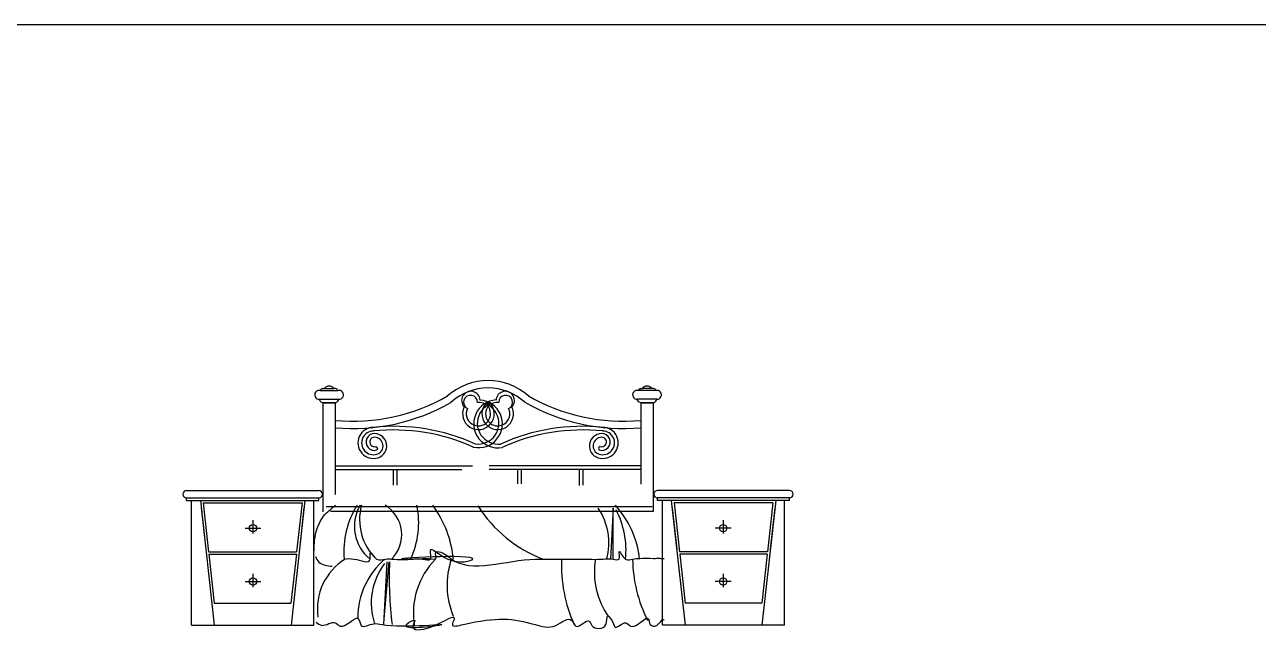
# Model space of a CAD drawing. Header units: millimetres. Extents: x 6388 to 59789, y -18725 to 8137.
# Drawn here: x 23630 to 28674, y -4996 to -2515 of the extents above; entities that cross this region are included whole.
import ezdxf

# ---------------------------------------------------------------- set-up
doc = ezdxf.new("R2010")
doc.units = ezdxf.units.MM
doc.layers.add('www.cad-blocks.net', color=7, linetype='Continuous')

# ---------------------------------------------------------------- blocks, each defined once
blk = doc.blocks.new('A$C124B07FE')
for p, q in [((561, 978.3), (633.7, 978.2)), ((571.2, 986), (577.7, 986)), ((577.7, 986), (617.5, 986)), ((623.9, 986), (617.5, 986)), ((1934.2, 978.3), (1861.5, 978.2)), ((1871.2, 986), (1877.7, 986)), ((1917.5, 986), (1877.7, 986)), ((1923.9, 986), (1917.5, 986)), ((558, 941.6), (557.6, 943.1)), ((557.8, 942.3), (638.4, 942.3)), ((559.2, 938.5), (558, 941.6)), ((561.5, 934.6), (559.2, 938.5)), ((563.1, 933), (561.5, 934.6)), ((565.4, 931.1), (563.1, 933)), ((572.6, 927.4), (565.4, 931.1)), ((572.6, 927.4), (572.6, 481.6)), ((572.6, 927.4), (572.6, 481.6)), ((622.6, 927.4), (572.6, 927.4)), ((572.6, 927.4), (622.6, 927.4)), ((622.6, 927.4), (629.8, 931.1)), ((622.6, 927.4), (622.6, 552.4)), ((622.6, 927.4), (622.6, 552.4)), ((629.8, 931.1), (632.1, 933)), ((632.1, 933), (633.7, 934.6)), ((633.7, 934.6), (636, 938.5)), ((636, 938.5), (637.2, 941.6)), ((637.2, 941.6), (637.6, 943.1)), ((1243, 926.4), (1240.1, 926.8)), ((1246, 926.4), (1243, 926.4)), ((1244.5, 916.7), (1245, 919.2)), ((1245, 919.2), (1246.7, 923.5)), ((1248.5, 923.5), (1246, 926.4)), ((1246.7, 923.5), (1249.2, 926.4)), ((1250.2, 919.2), (1248.5, 923.5)), ((1249.2, 926.4), (1252.2, 927.6)), ((1249.6, 915.6), (1250.2, 919.2)), ((1252.2, 927.6), (1255.5, 926.9)), ((1937.4, 942.3), (1856.8, 942.3)), ((1858, 941.6), (1857.6, 943.1)), ((1859.2, 938.5), (1858, 941.6)), ((1861.5, 934.6), (1859.2, 938.5)), ((1863.1, 933), (1861.5, 934.6)), ((1865.4, 931.1), (1863.1, 933)), ((1872.6, 927.4), (1865.4, 931.1)), ((1872.6, 927.4), (1872.6, 595.7)), ((1872.6, 927.4), (1872.6, 595.7)), ((1922.6, 927.4), (1872.6, 927.4)), ((1872.6, 927.4), (1922.6, 927.4)), ((1922.6, 927.4), (1929.8, 931.1)), ((1922.6, 927.4), (1922.6, 484.7)), ((1922.6, 927.4), (1922.6, 484.7)), ((1929.8, 931.1), (1932.1, 933)), ((1932.1, 933), (1933.7, 934.6)), ((1933.7, 934.6), (1936, 938.5)), ((1936, 938.5), (1937.2, 941.6)), ((1937.2, 941.6), (1937.6, 943.1)), ((788.6, 749.4), (794.3, 745)), ((794.3, 736.1), (793.5, 736.4)), ((794.3, 745), (795.6, 742)), ((795.6, 742), (794.3, 738.7)), ((794.3, 738.7), (794.3, 736.1)), ((1700.9, 745), (1699.6, 742)), ((1699.6, 742), (1700.9, 738.7)), ((1706.6, 749.4), (1700.9, 745)), ((1700.9, 738.7), (1700.9, 736.1)), ((1700.9, 736.1), (1702.2, 735.1)), ((622.6, 669.7), (1183.8, 669.7)), ((1872.6, 669.7), (1252.4, 669.7)), ((622.6, 654.7), (1139.9, 654.7)), ((860.1, 654.7), (860.1, 591.8)), ((875.1, 654.7), (875.1, 591.3)), ((1872.6, 654.7), (1251.8, 654.7)), ((1367.6, 654.7), (1367.6, 596.5)), ((1382.6, 654.7), (1382.6, 596)), ((1620.1, 654.7), (1620.1, 589.8)), ((1635.1, 654.7), (1635.1, 590.7)), ((15, 569), (555, 569)), ((2480.2, 569), (1940.2, 569)), ((15, 539), (555, 539)), ((15, 529), (15, 539)), ((15, 529), (555, 529)), ((35, 19), (35, 529)), ((71.7, 529), (128.1, 19)), ((82.8, 519), (105, 319)), ((82.8, 519), (487.2, 519)), ((498.3, 529), (441.9, 19)), ((487.2, 519), (465, 319)), ((535, 19), (535, 529)), ((555, 529), (555, 539)), ((2480.2, 539), (1940.2, 539)), ((1940.2, 529), (1940.2, 539)), ((2480.2, 529), (1940.2, 529)), ((1960.2, 19), (1960.2, 529)), ((1996.9, 529), (2053.3, 19)), ((2008, 519), (2030.2, 319)), ((2412.3, 519), (2008, 519)), ((2423.5, 529), (2367.1, 19)), ((2412.3, 519), (2390.2, 319)), ((2460.2, 19), (2460.2, 529)), ((2480.2, 529), (2480.2, 539)), ((75, 499), (93.8, 329)), ((495, 499), (476.2, 329)), ((585.1, 504.1), (1918.7, 504.1)), ((603.5, 484.7), (1923.5, 484.7)), ((1759.4, 496.8), (1747.7, 288.9)), ((1759.3, 288.9), (1759.4, 496.8)), ((2000.2, 499), (2019, 329)), ((2420.2, 499), (2401.4, 329)), ((254, 415.4), (318.7, 415.4)), ((286.4, 447.7), (286.4, 392.8)), ((2241.1, 415.4), (2176.4, 415.4)), ((2208.8, 447.7), (2208.8, 392.8)), ((105, 319), (465, 319)), ((106.1, 309), (463.9, 309)), ((106.1, 309), (128.2, 109)), ((463.9, 309), (441.8, 109)), ((2390.2, 319), (2030.2, 319)), ((2389.1, 309), (2031.3, 309)), ((2031.3, 309), (2053.4, 109)), ((2389.1, 309), (2367, 109)), ((841.3, 277), (820.8, 45.1)), ((820.8, 21.3), (834.5, 277)), ((286.4, 229.2), (286.4, 174.2)), ((2208.8, 229.2), (2208.8, 174.2)), ((254, 196.9), (318.7, 196.9)), ((2241.1, 196.9), (2176.4, 196.9)), ((128.2, 109), (441.8, 109)), ((2367, 109), (2053.4, 109)), ((35, 19), (535, 19)), ((2460.2, 19), (1960.2, 19))]:
    blk.add_line(p, q)
for centre in [(286.4, 415.4), (2208.8, 415.4), (286.4, 196.9), (2208.8, 196.9)]:
    blk.add_circle(centre, 15)
for centre, radius, start, end in [((1249.6, 765.9), 253.4, 90.4446, 131.3698), ((1245.6, 765.9), 253.4, 48.6302, 89.5554), ((556.8, 960.6), 18.2, 74.9558, 273.2372), ((571.8, 974.7), 11.3, 92.6108, 161.2631), ((597.6, 971.2), 24.8, 90, 143.3396), ((597.6, 971.2), 24.8, 36.6604, 90), ((623.4, 974.7), 11.3, 18.7369, 87.3892), ((638.4, 960.6), 18.2, 266.7628, 105.0442), ((1249.6, 762.1), 227.2, 90.5032, 132.5945), ((1177.3, 937.3), 37.7, 3.1819, 223.632), ((1175.6, 930.5), 28.4, 357.4699, 244.9259), ((1245.3, 762.5), 226.8, 47.6298, 89.4207), ((1317.9, 937.3), 37.7, 316.368, 176.8181), ((1319.6, 930.5), 28.4, 295.0741, 182.5301), ((1856.8, 960.6), 18.2, 74.9558, 273.2372), ((1871.8, 974.7), 11.3, 92.6108, 161.2631), ((1897.6, 971.2), 24.8, 90, 143.3396), ((1897.6, 971.2), 24.8, 36.6604, 90), ((1923.4, 974.7), 11.3, 18.7369, 87.3892), ((1938.4, 960.6), 18.2, 266.7628, 105.0442), ((695.3, 1627.8), 775.1, 264.6196, 299.9361), ((695.3, 1627.5), 804.8, 264.8151, 299.8395), ((1208.1, 883.1), 64.6, 154.1553, 42.6883), ((1208.1, 883.1), 49.6, 154.1553, 42.6883), ((1208.6, 842), 97.6, 257.8432, 86.2342), ((1287, 841.8), 97.9, 93.9908, 280.7189), ((1206.6, 844.1), 85.1, 262.4163, 91.7666), ((1288.9, 843.9), 85.3, 88.3986, 276.8477), ((1287.1, 883.1), 64.6, 137.3117, 25.8447), ((1287.1, 883.1), 49.6, 137.3117, 25.8447), ((1799.8, 1627.3), 804.6, 240.0526, 275.19), ((1799.8, 1627.3), 774.6, 240.0526, 275.3916), ((778.9, 764.1), 63.5, 89.6439, 287.1998), ((778.9, 764.1), 48.5, 89.6439, 287.1998), ((860.7, 20.3), 811.6, 65.5832, 95.8914), ((860.7, 20.3), 796.6, 65.5832, 95.8914), ((1634.5, 20.3), 811.6, 84.1086, 114.4168), ((1634.5, 20.3), 796.6, 84.1086, 114.4168), ((1716.3, 764.1), 63.5, 252.8002, 90.3561), ((1716.3, 764.1), 48.5, 252.8002, 90.3561), ((782.9, 767.8), 34.3, 89.6439, 287.1998), ((782.9, 767.8), 19.3, 89.6439, 287.1998), ((782.8, 751.6), 35.5, 287.1998, 89.6439), ((782.8, 751.6), 50.5, 287.1998, 89.6439), ((1712.4, 751.6), 50.5, 90.3561, 252.8002), ((1712.4, 751.6), 35.5, 90.3561, 252.8002), ((1712.3, 767.8), 34.3, 252.8002, 90.3561), ((1712.3, 767.8), 19.3, 252.8002, 90.3561), ((15, 554), 15, 90, 270), ((555, 554), 15, 270, 90), ((1940.2, 554), 15, 90, 270), ((2480.2, 554), 15, 270, 90), ((997.9, 324), 340, 147.0763, 185.916), ((871.8, 422.6), 170.9, 149.7197, 231.4403), ((943.6, 450), 221.5, 164.6275, 226.6757), ((754.1, 388.5), 140.6, 314.9345, 58.8027), ((609.1, 438.6), 354.9, 335.0581, 11.4037), ((667, 246.6), 440.8, 5.5158, 36.4976), ((1665.5, 797.5), 544, 212.2725, 249.2134), ((1489.8, 251.7), 378.9, 5.6394, 42.7167), ((1491, 355.2), 250.7, 344.6738, 34.4019), ((1446.9, 323.2), 364.7, 354.607, 27.2162), ((789, 85.3), 239.3, 121.6983, 188.0108), ((1033, 48.1), 317.9, 130.7561, 179.9185), ((1037.4, 108.5), 267.5, 142.8083, 198.2554), ((2436.6, 212.6), 1593.2, 177.6847, 186.8994), ((1254, 68.7), 311.8, 135.0542, 190.1144), ((1407.3, 182), 327.5, 160.9508, 202.6543), ((244.2, 14.4), 1256.8, 12.6156, 12.6958), ((2143.8, 265.8), 596.4, 177.7751, 204.2029), ((2002.8, 236.2), 320.5, 170.5324, 214.4746), ((2403.6, 294.5), 565, 180.5648, 206.9661)]:
    blk.add_arc(centre, radius, start, end)
for points, knots in [([(536.9, 323.1), (536.6, 337.2), (537.5, 386.6), (560.9, 459.7), (606, 495.6), (624, 508.9)], [31.126946, 31.126946, 31.126946, 31.126946, 69.78079, 165.685551, 225.782999, 225.782999, 225.782999, 225.782999]), ([(659.7, 288.9), (672.1, 290.5), (704, 294.6), (774.8, 260.9), (759.3, 331.7), (792.3, 274.8), (825, 291), (874.6, 287.1), (927, 286.7), (974.3, 292.3), (1022.2, 277.8), (998.1, 357.8), (1090.2, 257.6), (1323.8, 317.8), (796.5, 288.8), (958.4, 288.7), (993, 293), (1042.4, 287.2), (1022.5, 324.3), (1070.6, 314.4), (1156.1, 220.4), (1337.9, 291.1), (1504.1, 288.3), (1566.2, 288.8), (1647.8, 289.1), (1703.3, 285.6), (1750.4, 293), (1792.6, 279.5), (1774.4, 344.2), (1805.5, 278.1), (1838.6, 290.3), (1876.1, 292.8), (1913.5, 291.6), (1947, 292.1), (1961.5, 291.7), (1967.2, 291.4)], [0, 0, 0, 0, 37.324954, 95.978422, 118.576796, 151.537836, 186.196644, 207.601589, 287.507139, 322.165947, 351.492681, 382.084197, 453.762458, 546.238181, 803.581153, 830.241959, 917.894512, 923.356062, 948.618864, 967.479623, 1014.461148, 1325.478184, 1355.202687, 1472.111853, 1493.440367, 1578.754422, 1615.945101, 1637.40789, 1665.334978, 1702.534569, 1728.696324, 1754.211377, 1806.075851, 1830.070511, 1845.626026, 1845.626026, 1845.626026, 1845.626026]), ([(541.7, 298.8), (545.5, 290.2), (559.3, 265.8), (589.9, 262.1), (610.7, 259.6)], [14.136571, 14.136571, 14.136571, 14.136571, 38.847871, 90.84217, 90.84217, 90.84217, 90.84217]), ([(544.4, 31.5), (552.1, 25.2), (575.2, 6.2), (616.4, 43.5), (655.9, -10.1), (720.7, 81), (724.7, -2.2), (777.5, 31.6), (866.5, 2), (1233.8, 42), (850.3, -9.5), (958.8, 50.4), (922.8, -7.7), (1029.6, 2.2), (1129.4, 78.3), (1091.1, 7.6), (1275.5, 54.9), (1368.4, 45.3), (1516.4, -2.9), (1587, 64.2), (1606.8, -10.1), (1659.6, 55.7), (1672.5, 0.2), (1740.5, 1.1), (1729, 74.5), (1758.9, 32.8), (1768.9, -4.1), (1807.9, 44.6), (1842.4, -12.1), (1908.2, 78), (1904.7, 14.8), (1944.2, 10.3), (1959.2, 47.5), (1966.4, 40.6), (1967.2, 39.7)], [0, 0, 0, 0, 25.004408, 75.498481, 97.862242, 171.58677, 198.074824, 245.014461, 276.187897, 487.13934, 604.291873, 634.838818, 654.445869, 719.879988, 811.104031, 830.711082, 871.03568, 1137.888661, 1215.497899, 1277.299161, 1303.971599, 1356.97267, 1375.051341, 1427.874546, 1459.488748, 1494.841985, 1508.707132, 1551.908008, 1574.271769, 1645.134816, 1667.703881, 1692.711894, 1725.676523, 1729.408614, 1729.408614, 1729.408614, 1729.408614])]:
    blk.add_open_spline(points, degree=3, knots=knots)
blk = doc.blocks.new('FORMAT')
at = {"color": 155, "true_color": 0x546d8e}
blk.add_line((10116.5, -2515.3), (59789.4, -2515.3), dxfattribs=at)

msp = doc.modelspace()

# ---------------------------------------------------------------- block references
msp.add_blockref('A$C124B07FE', (24277, -4989.6))
at = {"layer": 'www.cad-blocks.net'}
msp.add_blockref('FORMAT', (0, 0), dxfattribs=at)

doc.saveas('drawing.dxf')
